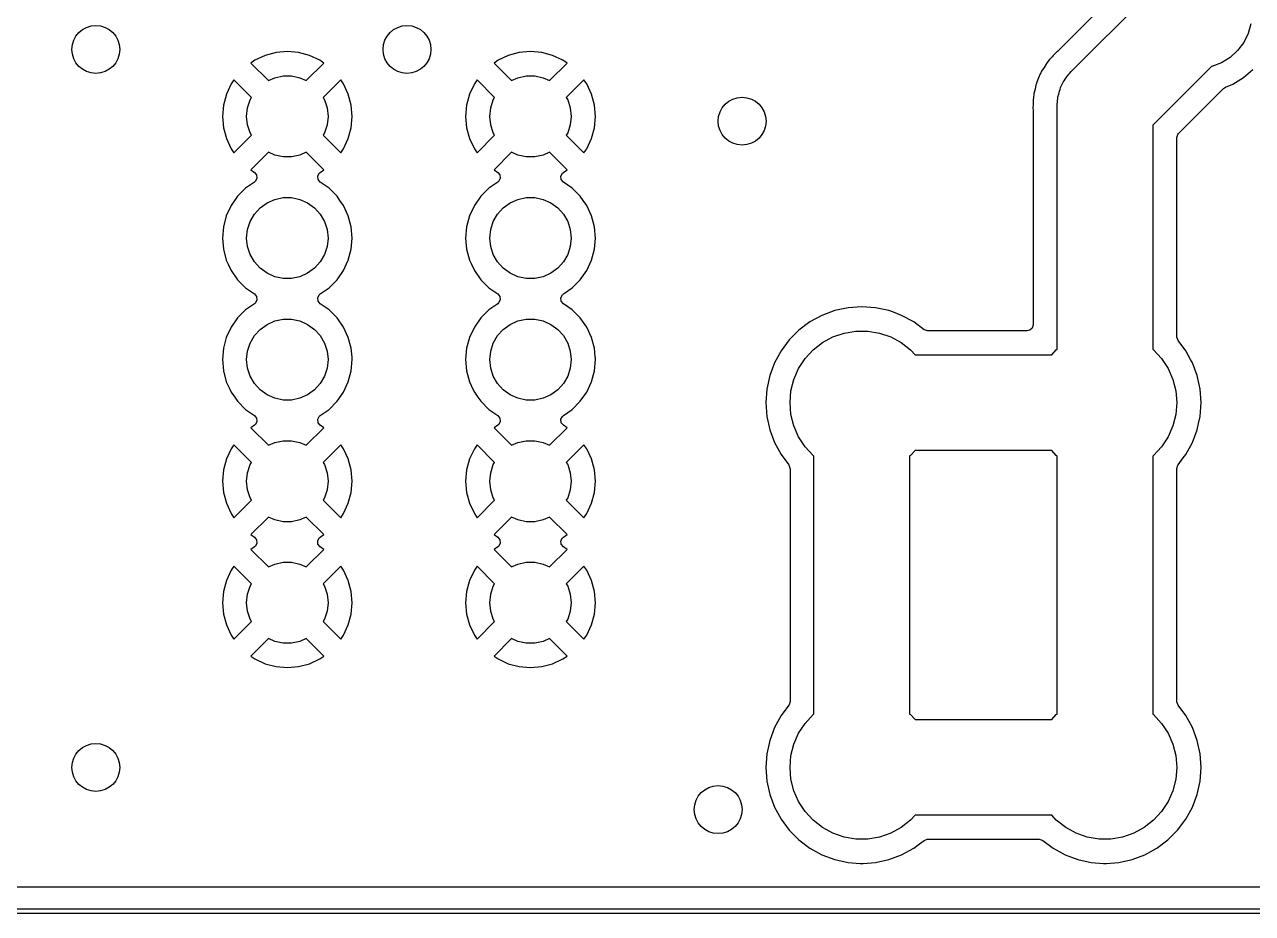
# Model space of a CAD drawing. Extents: x 0.1 to 11.5, y -4.3 to -1.1.
# Drawn here: x 9.666 to 10.676, y -4.293 to -3.562 of the extents above; entities that cross this region are included whole.
import ezdxf

# ---------------------------------------------------------------- set-up
doc = ezdxf.new("R2010")
doc.units = 0
doc.header["$MEASUREMENT"] = 0
doc.layers.add('BLACK', color=7, linetype='CONTINUOUS')

msp = doc.modelspace()

# ---------------------------------------------------------------- linework, layer by layer
at = {"layer": 'BLACK', "linetype": 'CONTINUOUS'}
for p, q in [((10.5682, -3.5313), (10.5153, -3.5843)), ((10.5265, -3.6009), (10.5866, -3.5408)), ((10.6744, -3.5615), (10.6721, -3.5695)), ((10.6721, -3.5695), (10.6684, -3.577)), ((9.8819, -3.5844), (9.8726, -3.5853)), ((9.8912, -3.5853), (9.8819, -3.5844)), ((9.8819, -3.5844), (9.8819, -3.5844)), ((10.0819, -3.5844), (10.0726, -3.5853)), ((10.0912, -3.5853), (10.0819, -3.5844)), ((10.0819, -3.5844), (10.0819, -3.5844)), ((10.515, -3.5845), (10.5142, -3.5851)), ((10.5153, -3.5843), (10.515, -3.5845)), ((10.6634, -3.5837), (10.6572, -3.5893)), ((10.6684, -3.577), (10.6634, -3.5837)), ((9.8552, -3.5916), (9.8519, -3.5939)), ((9.8519, -3.5939), (9.8663, -3.6083)), ((9.8636, -3.5877), (9.8552, -3.5916)), ((9.8726, -3.5853), (9.8636, -3.5877)), ((9.8636, -3.5877), (9.8636, -3.5877)), ((9.8726, -3.5853), (9.8726, -3.5853)), ((9.9001, -3.5877), (9.8912, -3.5853)), ((9.8912, -3.5853), (9.8912, -3.5853)), ((9.8975, -3.6083), (9.9119, -3.5939)), ((9.9086, -3.5916), (9.9001, -3.5877)), ((9.9001, -3.5877), (9.9001, -3.5877)), ((9.9119, -3.5939), (9.9086, -3.5916)), ((9.9086, -3.5916), (9.9086, -3.5916)), ((9.9119, -3.5939), (9.9119, -3.5939)), ((10.0552, -3.5916), (10.0519, -3.5939)), ((10.0519, -3.5939), (10.0663, -3.6083)), ((10.0636, -3.5877), (10.0552, -3.5916)), ((10.0726, -3.5853), (10.0636, -3.5877)), ((10.0636, -3.5877), (10.0636, -3.5877)), ((10.0726, -3.5853), (10.0726, -3.5853)), ((10.1001, -3.5877), (10.0912, -3.5853)), ((10.0912, -3.5853), (10.0912, -3.5853)), ((10.0975, -3.6083), (10.1119, -3.5939)), ((10.1086, -3.5916), (10.1001, -3.5877)), ((10.1001, -3.5877), (10.1001, -3.5877)), ((10.1119, -3.5939), (10.1086, -3.5916)), ((10.1086, -3.5916), (10.1086, -3.5916)), ((10.1119, -3.5939), (10.1119, -3.5939)), ((10.5061, -3.5943), (10.5042, -3.5975)), ((10.5068, -3.5935), (10.5061, -3.5943)), ((10.507, -3.5932), (10.5068, -3.5935)), ((10.5076, -3.5923), (10.507, -3.5932)), ((10.5088, -3.5909), (10.5076, -3.5923)), ((10.51, -3.5896), (10.5088, -3.5909)), ((10.5108, -3.5887), (10.51, -3.5896)), ((10.5117, -3.5878), (10.5108, -3.5887)), ((10.5108, -3.5887), (10.5108, -3.5887)), ((10.5142, -3.5851), (10.5117, -3.5878)), ((10.6501, -3.5937), (10.6423, -3.5967)), ((10.6572, -3.5893), (10.6501, -3.5937)), ((9.8715, -3.606), (9.8784, -3.6045)), ((9.8784, -3.6045), (9.8854, -3.6045)), ((9.8854, -3.6045), (9.8922, -3.606)), ((10.0715, -3.606), (10.0784, -3.6045)), ((10.0784, -3.6045), (10.0854, -3.6045)), ((10.0854, -3.6045), (10.0922, -3.606)), ((10.5011, -3.6027), (10.4997, -3.6061)), ((10.5016, -3.6018), (10.5011, -3.6027)), ((10.5011, -3.6027), (10.5011, -3.6027)), ((10.5018, -3.6015), (10.5016, -3.6018)), ((10.5022, -3.6005), (10.5018, -3.6015)), ((10.5042, -3.5975), (10.5022, -3.6005)), ((10.5022, -3.6005), (10.5022, -3.6005)), ((10.523, -3.6051), (10.5245, -3.6031)), ((10.5245, -3.6031), (10.5255, -3.6021)), ((10.5255, -3.6021), (10.5265, -3.6009)), ((10.642, -3.5968), (10.5937, -3.645)), ((10.6423, -3.5967), (10.642, -3.5968)), ((10.6682, -3.6059), (10.676, -3.5992)), ((9.8357, -3.6111), (9.8318, -3.6195)), ((9.838, -3.6078), (9.8357, -3.6111)), ((9.8524, -3.6223), (9.838, -3.6078)), ((9.838, -3.6078), (9.838, -3.6078)), ((9.8663, -3.6083), (9.8715, -3.606)), ((9.8922, -3.606), (9.8975, -3.6083)), ((9.9258, -3.6078), (9.9113, -3.6223)), ((9.9281, -3.6111), (9.9258, -3.6078)), ((9.9258, -3.6078), (9.9258, -3.6078)), ((9.932, -3.6195), (9.9281, -3.6111)), ((9.9281, -3.6111), (9.9281, -3.6111)), ((10.0357, -3.6111), (10.0318, -3.6195)), ((10.038, -3.6078), (10.0357, -3.6111)), ((10.0524, -3.6223), (10.038, -3.6078)), ((10.0663, -3.6083), (10.0715, -3.606)), ((10.0922, -3.606), (10.0975, -3.6083)), ((10.1258, -3.6078), (10.1113, -3.6223)), ((10.1281, -3.6111), (10.1258, -3.6078)), ((10.1258, -3.6078), (10.1258, -3.6078)), ((10.132, -3.6195), (10.1281, -3.6111)), ((10.1281, -3.6111), (10.1281, -3.6111)), ((10.4975, -3.6118), (10.4968, -3.6154)), ((10.4979, -3.6108), (10.4975, -3.6118)), ((10.4975, -3.6118), (10.4975, -3.6118)), ((10.498, -3.6105), (10.4979, -3.6108)), ((10.4983, -3.6095), (10.498, -3.6105)), ((10.4997, -3.6061), (10.4983, -3.6095)), ((10.5174, -3.6156), (10.5178, -3.6141)), ((10.5178, -3.6141), (10.5189, -3.6119)), ((10.5189, -3.6119), (10.5199, -3.6096)), ((10.5199, -3.6096), (10.5208, -3.6084)), ((10.5208, -3.6084), (10.5215, -3.6071)), ((10.5215, -3.6071), (10.523, -3.6051)), ((10.6148, -3.6518), (10.6518, -3.6148)), ((10.6518, -3.6148), (10.6534, -3.6138)), ((10.6534, -3.6138), (10.6595, -3.6112)), ((10.6595, -3.6112), (10.6682, -3.6059)), ((9.8318, -3.6195), (9.8293, -3.6285)), ((9.8318, -3.6195), (9.8318, -3.6195)), ((9.8492, -3.6308), (9.8513, -3.6242)), ((9.8513, -3.6242), (9.8524, -3.6223)), ((9.9113, -3.6223), (9.9125, -3.6242)), ((9.9125, -3.6242), (9.9146, -3.6308)), ((9.9344, -3.6285), (9.932, -3.6195)), ((9.932, -3.6195), (9.932, -3.6195)), ((10.0318, -3.6195), (10.0293, -3.6285)), ((10.0318, -3.6195), (10.0318, -3.6195)), ((10.0492, -3.6308), (10.0513, -3.6242)), ((10.0513, -3.6242), (10.0524, -3.6223)), ((10.1113, -3.6223), (10.1125, -3.6242)), ((10.1125, -3.6242), (10.1146, -3.6308)), ((10.1344, -3.6285), (10.132, -3.6195)), ((10.132, -3.6195), (10.132, -3.6195)), ((10.4954, -3.6251), (10.4953, -3.6263)), ((10.4955, -3.6214), (10.4954, -3.6251)), ((10.4957, -3.6204), (10.4955, -3.6214)), ((10.4955, -3.6214), (10.4955, -3.6214)), ((10.4958, -3.6201), (10.4957, -3.6204)), ((10.4959, -3.619), (10.4958, -3.6201)), ((10.4968, -3.6154), (10.4959, -3.619)), ((10.4959, -3.619), (10.4959, -3.619)), ((10.515, -3.6287), (10.5152, -3.6248)), ((10.5152, -3.6248), (10.5155, -3.6233)), ((10.5155, -3.6233), (10.5156, -3.6218)), ((10.5156, -3.6218), (10.5163, -3.6194)), ((10.5163, -3.6194), (10.5168, -3.617)), ((10.5168, -3.617), (10.5174, -3.6156)), ((9.8293, -3.6285), (9.8285, -3.6378)), ((9.8293, -3.6285), (9.8293, -3.6285)), ((9.8484, -3.6378), (9.8492, -3.6308)), ((9.9146, -3.6308), (9.9154, -3.6378)), ((9.9352, -3.6378), (9.9344, -3.6285)), ((9.9344, -3.6285), (9.9344, -3.6285)), ((10.0293, -3.6285), (10.0285, -3.6378)), ((10.0293, -3.6285), (10.0293, -3.6285)), ((10.0484, -3.6378), (10.0492, -3.6308)), ((10.1146, -3.6308), (10.1154, -3.6378)), ((10.1352, -3.6378), (10.1344, -3.6285)), ((10.1344, -3.6285), (10.1344, -3.6285)), ((10.4953, -3.6275), (10.4951, -3.6312)), ((10.4951, -3.6312), (10.4951, -3.6312)), ((10.4951, -3.6312), (10.4952, -3.6323)), ((10.4952, -3.6323), (10.4953, -3.6326)), ((10.4953, -3.6263), (10.4953, -3.6275)), ((10.4953, -3.6326), (10.4953, -3.8093)), ((10.515, -3.8293), (10.515, -3.6287)), ((9.8285, -3.6378), (9.8285, -3.6378)), ((9.8285, -3.6378), (9.8293, -3.6471)), ((9.8492, -3.6448), (9.8484, -3.6378)), ((9.8513, -3.6514), (9.8492, -3.6448)), ((9.9146, -3.6448), (9.9125, -3.6514)), ((9.9154, -3.6378), (9.9146, -3.6448)), ((9.9344, -3.6471), (9.9352, -3.6378)), ((9.9352, -3.6378), (9.9352, -3.6378)), ((10.0285, -3.6378), (10.0285, -3.6378)), ((10.0285, -3.6378), (10.0293, -3.6471)), ((10.0492, -3.6448), (10.0484, -3.6378)), ((10.0513, -3.6514), (10.0492, -3.6448)), ((10.1146, -3.6448), (10.1125, -3.6514)), ((10.1154, -3.6378), (10.1146, -3.6448)), ((10.1344, -3.6471), (10.1352, -3.6378)), ((10.1352, -3.6378), (10.1352, -3.6378)), ((10.5937, -3.645), (10.5937, -3.8293)), ((9.8293, -3.6471), (9.8293, -3.6471)), ((9.8293, -3.6471), (9.8318, -3.656)), ((9.838, -3.6678), (9.8524, -3.6533)), ((9.8524, -3.6533), (9.8513, -3.6514)), ((9.9125, -3.6514), (9.9113, -3.6533)), ((9.9113, -3.6533), (9.9258, -3.6678)), ((9.932, -3.656), (9.9344, -3.6471)), ((9.9344, -3.6471), (9.9344, -3.6471)), ((10.0293, -3.6471), (10.0293, -3.6471)), ((10.0293, -3.6471), (10.0318, -3.656)), ((10.038, -3.6678), (10.0524, -3.6533)), ((10.0524, -3.6533), (10.0513, -3.6514)), ((10.1125, -3.6514), (10.1113, -3.6533)), ((10.1113, -3.6533), (10.1258, -3.6678)), ((10.132, -3.656), (10.1344, -3.6471)), ((10.1344, -3.6471), (10.1344, -3.6471)), ((10.6134, -3.6552), (10.6142, -3.6526)), ((10.6134, -3.8191), (10.6134, -3.6552)), ((10.6142, -3.6526), (10.6148, -3.6518)), ((9.8318, -3.656), (9.8318, -3.656)), ((9.8318, -3.656), (9.8357, -3.6645)), ((9.8357, -3.6645), (9.8357, -3.6645)), ((9.8357, -3.6645), (9.838, -3.6678)), ((9.9258, -3.6678), (9.9281, -3.6645)), ((9.9281, -3.6645), (9.932, -3.656)), ((9.9281, -3.6645), (9.9281, -3.6645)), ((9.932, -3.656), (9.932, -3.656)), ((10.0318, -3.656), (10.0318, -3.656)), ((10.0318, -3.656), (10.0357, -3.6645)), ((10.0357, -3.6645), (10.0357, -3.6645)), ((10.0357, -3.6645), (10.038, -3.6678)), ((10.1258, -3.6678), (10.1281, -3.6645)), ((10.1281, -3.6645), (10.132, -3.656)), ((10.1281, -3.6645), (10.1281, -3.6645)), ((10.132, -3.656), (10.132, -3.656)), ((9.838, -3.6678), (9.838, -3.6678)), ((9.8663, -3.6673), (9.8519, -3.6817)), ((9.8715, -3.6696), (9.8663, -3.6673)), ((9.8784, -3.6711), (9.8715, -3.6696)), ((9.8854, -3.6711), (9.8784, -3.6711)), ((9.8922, -3.6696), (9.8854, -3.6711)), ((9.8975, -3.6673), (9.8922, -3.6696)), ((9.9119, -3.6817), (9.8975, -3.6673)), ((9.9258, -3.6678), (9.9258, -3.6678)), ((10.038, -3.6678), (10.038, -3.6678)), ((10.0663, -3.6673), (10.0519, -3.6817)), ((10.0715, -3.6696), (10.0663, -3.6673)), ((10.0784, -3.6711), (10.0715, -3.6696)), ((10.0854, -3.6711), (10.0784, -3.6711)), ((10.0922, -3.6696), (10.0854, -3.6711)), ((10.0975, -3.6673), (10.0922, -3.6696)), ((10.1119, -3.6817), (10.0975, -3.6673)), ((9.8519, -3.6817), (9.8549, -3.6838)), ((9.8549, -3.6838), (9.8566, -3.6859)), ((9.9069, -3.6869), (9.9081, -3.6844)), ((9.9081, -3.6844), (9.9089, -3.6838)), ((9.9089, -3.6838), (9.9119, -3.6817)), ((10.0519, -3.6817), (10.0549, -3.6838)), ((10.0549, -3.6838), (10.0566, -3.6859)), ((10.1069, -3.6869), (10.1081, -3.6844)), ((10.1081, -3.6844), (10.1089, -3.6838)), ((10.1089, -3.6838), (10.1119, -3.6817)), ((9.8549, -3.6918), (9.8476, -3.6969)), ((9.8557, -3.6911), (9.8549, -3.6918)), ((9.8569, -3.6887), (9.8557, -3.6911)), ((9.8566, -3.6859), (9.8569, -3.6887)), ((9.9072, -3.6896), (9.9069, -3.6869)), ((9.9089, -3.6918), (9.9072, -3.6896)), ((9.9162, -3.6969), (9.9089, -3.6918)), ((10.0549, -3.6918), (10.0476, -3.6969)), ((10.0557, -3.6911), (10.0549, -3.6918)), ((10.0569, -3.6887), (10.0557, -3.6911)), ((10.0566, -3.6859), (10.0569, -3.6887)), ((10.1072, -3.6896), (10.1069, -3.6869)), ((10.1089, -3.6918), (10.1072, -3.6896)), ((10.1162, -3.6969), (10.1089, -3.6918)), ((9.841, -3.7035), (9.8357, -3.7111)), ((9.8476, -3.6969), (9.841, -3.7035)), ((9.8652, -3.7088), (9.8715, -3.706)), ((9.8715, -3.706), (9.8784, -3.7045)), ((9.8784, -3.7045), (9.8854, -3.7045)), ((9.8854, -3.7045), (9.8922, -3.706)), ((9.8922, -3.706), (9.8986, -3.7088)), ((9.9228, -3.7035), (9.9162, -3.6969)), ((9.9162, -3.6969), (9.9162, -3.6969)), ((9.9252, -3.7069), (9.9228, -3.7035)), ((10.041, -3.7035), (10.0357, -3.7111)), ((10.0476, -3.6969), (10.041, -3.7035)), ((10.0652, -3.7088), (10.0715, -3.706)), ((10.0715, -3.706), (10.0784, -3.7045)), ((10.0784, -3.7045), (10.0854, -3.7045)), ((10.0854, -3.7045), (10.0922, -3.706)), ((10.0922, -3.706), (10.0986, -3.7088)), ((10.1228, -3.7035), (10.1162, -3.6969)), ((10.1162, -3.6969), (10.1162, -3.6969)), ((10.1252, -3.7069), (10.1228, -3.7035)), ((9.8357, -3.7111), (9.8317, -3.7195)), ((9.8357, -3.7111), (9.8357, -3.7111)), ((9.8548, -3.7181), (9.8595, -3.7129)), ((9.8595, -3.7129), (9.8652, -3.7088)), ((9.8986, -3.7088), (9.9043, -3.7129)), ((9.9043, -3.7129), (9.909, -3.7181)), ((9.9281, -3.7111), (9.9252, -3.7069)), ((9.932, -3.7195), (9.9281, -3.7111)), ((10.0357, -3.7111), (10.0317, -3.7195)), ((10.0357, -3.7111), (10.0357, -3.7111)), ((10.0548, -3.7181), (10.0595, -3.7129)), ((10.0595, -3.7129), (10.0652, -3.7088)), ((10.0986, -3.7088), (10.1043, -3.7129)), ((10.1043, -3.7129), (10.109, -3.7181)), ((10.1281, -3.7111), (10.1252, -3.7069)), ((10.132, -3.7195), (10.1281, -3.7111)), ((9.8317, -3.7195), (9.8293, -3.7285)), ((9.8317, -3.7195), (9.8317, -3.7195)), ((9.8492, -3.7308), (9.8513, -3.7242)), ((9.8513, -3.7242), (9.8548, -3.7181)), ((9.909, -3.7181), (9.9125, -3.7242)), ((9.9125, -3.7242), (9.9146, -3.7308)), ((9.9345, -3.7285), (9.932, -3.7195)), ((10.0317, -3.7195), (10.0293, -3.7285)), ((10.0317, -3.7195), (10.0317, -3.7195)), ((10.0492, -3.7308), (10.0513, -3.7242)), ((10.0513, -3.7242), (10.0548, -3.7181)), ((10.109, -3.7181), (10.1125, -3.7242)), ((10.1125, -3.7242), (10.1146, -3.7308)), ((10.1345, -3.7285), (10.132, -3.7195)), ((9.8293, -3.7285), (9.8285, -3.7378)), ((9.8293, -3.7285), (9.8293, -3.7285)), ((9.8484, -3.7378), (9.8492, -3.7308)), ((9.9146, -3.7308), (9.9154, -3.7378)), ((9.9353, -3.7378), (9.9345, -3.7285)), ((10.0293, -3.7285), (10.0285, -3.7378)), ((10.0293, -3.7285), (10.0293, -3.7285)), ((10.0484, -3.7378), (10.0492, -3.7308)), ((10.1146, -3.7308), (10.1154, -3.7378)), ((10.1353, -3.7378), (10.1345, -3.7285)), ((9.8285, -3.7378), (9.8285, -3.7378)), ((9.8285, -3.7378), (9.8293, -3.7471)), ((9.8492, -3.7448), (9.8484, -3.7378)), ((9.8513, -3.7514), (9.8492, -3.7448)), ((9.9146, -3.7448), (9.9125, -3.7514)), ((9.9154, -3.7378), (9.9146, -3.7448)), ((9.9345, -3.7471), (9.9353, -3.7378)), ((10.0285, -3.7378), (10.0285, -3.7378)), ((10.0285, -3.7378), (10.0293, -3.7471)), ((10.0492, -3.7448), (10.0484, -3.7378)), ((10.0513, -3.7514), (10.0492, -3.7448)), ((10.1146, -3.7448), (10.1125, -3.7514)), ((10.1154, -3.7378), (10.1146, -3.7448)), ((10.1345, -3.7471), (10.1353, -3.7378)), ((9.8293, -3.7471), (9.8293, -3.7471)), ((9.8293, -3.7471), (9.8317, -3.756)), ((9.8317, -3.756), (9.8317, -3.756)), ((9.8317, -3.756), (9.8317, -3.756)), ((9.8317, -3.756), (9.8333, -3.7594)), ((9.8548, -3.7575), (9.8513, -3.7514)), ((9.9125, -3.7514), (9.909, -3.7575)), ((9.9281, -3.7645), (9.932, -3.756)), ((9.932, -3.756), (9.9345, -3.7471)), ((10.0293, -3.7471), (10.0293, -3.7471)), ((10.0293, -3.7471), (10.0317, -3.756)), ((10.0317, -3.756), (10.0317, -3.756)), ((10.0317, -3.756), (10.0317, -3.756)), ((10.0317, -3.756), (10.0333, -3.7594)), ((10.0548, -3.7575), (10.0513, -3.7514)), ((10.1125, -3.7514), (10.109, -3.7575)), ((10.1281, -3.7645), (10.132, -3.756)), ((10.132, -3.756), (10.1345, -3.7471)), ((9.8333, -3.7594), (9.8357, -3.7645)), ((9.8357, -3.7645), (9.8357, -3.7645)), ((9.8357, -3.7645), (9.841, -3.7721)), ((9.8595, -3.7627), (9.8548, -3.7575)), ((9.8652, -3.7668), (9.8595, -3.7627)), ((9.9043, -3.7627), (9.8986, -3.7668)), ((9.909, -3.7575), (9.9043, -3.7627)), ((9.9228, -3.7721), (9.9281, -3.7645)), ((10.0333, -3.7594), (10.0357, -3.7645)), ((10.0357, -3.7645), (10.0357, -3.7645)), ((10.0357, -3.7645), (10.041, -3.7721)), ((10.0595, -3.7627), (10.0548, -3.7575)), ((10.0652, -3.7668), (10.0595, -3.7627)), ((10.1043, -3.7627), (10.0986, -3.7668)), ((10.109, -3.7575), (10.1043, -3.7627)), ((10.1228, -3.7721), (10.1281, -3.7645)), ((9.841, -3.7721), (9.841, -3.7721)), ((9.841, -3.7721), (9.8476, -3.7787)), ((9.8715, -3.7696), (9.8652, -3.7668)), ((9.8784, -3.7711), (9.8715, -3.7696)), ((9.8854, -3.7711), (9.8784, -3.7711)), ((9.8922, -3.7696), (9.8854, -3.7711)), ((9.8986, -3.7668), (9.8922, -3.7696)), ((9.9162, -3.7787), (9.9228, -3.7721)), ((10.041, -3.7721), (10.041, -3.7721)), ((10.041, -3.7721), (10.0476, -3.7787)), ((10.0715, -3.7696), (10.0652, -3.7668)), ((10.0784, -3.7711), (10.0715, -3.7696)), ((10.0854, -3.7711), (10.0784, -3.7711)), ((10.0922, -3.7696), (10.0854, -3.7711)), ((10.0986, -3.7668), (10.0922, -3.7696)), ((10.1162, -3.7787), (10.1228, -3.7721)), ((9.8476, -3.7787), (9.8476, -3.7787)), ((9.8476, -3.7787), (9.8549, -3.7838)), ((9.8549, -3.7838), (9.8566, -3.7859)), ((9.8566, -3.7859), (9.8569, -3.7887)), ((9.9069, -3.7869), (9.9081, -3.7845)), ((9.9081, -3.7845), (9.9089, -3.7838)), ((9.9089, -3.7838), (9.9098, -3.7832)), ((9.9098, -3.7832), (9.9162, -3.7787)), ((10.0476, -3.7787), (10.0476, -3.7787)), ((10.0476, -3.7787), (10.0549, -3.7838)), ((10.0549, -3.7838), (10.0566, -3.7859)), ((10.0566, -3.7859), (10.0569, -3.7887)), ((10.1069, -3.7869), (10.1081, -3.7845)), ((10.1081, -3.7845), (10.1089, -3.7838)), ((10.1089, -3.7838), (10.1098, -3.7832)), ((10.1098, -3.7832), (10.1162, -3.7787)), ((9.8476, -3.7969), (9.841, -3.8035)), ((9.8549, -3.7918), (9.8476, -3.7969)), ((9.8556, -3.7911), (9.8549, -3.7918)), ((9.8569, -3.7887), (9.8556, -3.7911)), ((9.9072, -3.7896), (9.9069, -3.7869)), ((9.9089, -3.7918), (9.9072, -3.7896)), ((9.9162, -3.7969), (9.9089, -3.7918)), ((9.9228, -3.8035), (9.9162, -3.7969)), ((9.9162, -3.7969), (9.9162, -3.7969)), ((10.0476, -3.7969), (10.041, -3.8035)), ((10.0549, -3.7918), (10.0476, -3.7969)), ((10.0556, -3.7911), (10.0549, -3.7918)), ((10.0569, -3.7887), (10.0556, -3.7911)), ((10.1072, -3.7896), (10.1069, -3.7869)), ((10.1089, -3.7918), (10.1072, -3.7896)), ((10.1162, -3.7969), (10.1089, -3.7918)), ((10.1228, -3.8035), (10.1162, -3.7969)), ((10.1162, -3.7969), (10.1162, -3.7969)), ((10.3431, -3.7951), (10.3321, -3.7975)), ((10.3543, -3.7943), (10.3431, -3.7951)), ((10.3656, -3.7951), (10.3543, -3.7943)), ((10.3543, -3.7943), (10.3543, -3.7943)), ((10.3766, -3.7975), (10.3656, -3.7951)), ((9.841, -3.8035), (9.8357, -3.8111)), ((9.8652, -3.8088), (9.8715, -3.806)), ((9.8715, -3.806), (9.8784, -3.8045)), ((9.8784, -3.8045), (9.8854, -3.8045)), ((9.8854, -3.8045), (9.8922, -3.806)), ((9.8922, -3.806), (9.8986, -3.8088)), ((9.9281, -3.811), (9.9228, -3.8035)), ((10.041, -3.8035), (10.0357, -3.8111)), ((10.0652, -3.8088), (10.0715, -3.806)), ((10.0715, -3.806), (10.0784, -3.8045)), ((10.0784, -3.8045), (10.0854, -3.8045)), ((10.0854, -3.8045), (10.0922, -3.806)), ((10.0922, -3.806), (10.0986, -3.8088)), ((10.1281, -3.811), (10.1228, -3.8035)), ((10.3116, -3.8068), (10.3026, -3.8136)), ((10.3215, -3.8014), (10.3116, -3.8068)), ((10.3116, -3.8068), (10.3116, -3.8068)), ((10.3321, -3.7975), (10.3215, -3.8014)), ((10.3804, -3.7989), (10.3766, -3.7975)), ((10.3766, -3.7975), (10.3766, -3.7975)), ((10.3766, -3.7975), (10.3766, -3.7975)), ((10.3871, -3.8014), (10.3804, -3.7989)), ((10.397, -3.8068), (10.3871, -3.8014)), ((10.3871, -3.8014), (10.3871, -3.8014)), ((10.4055, -3.8132), (10.397, -3.8068)), ((10.397, -3.8068), (10.397, -3.8068)), ((9.8357, -3.8111), (9.8317, -3.8195)), ((9.8357, -3.8111), (9.8357, -3.8111)), ((9.8548, -3.8181), (9.8595, -3.8129)), ((9.8595, -3.8129), (9.8652, -3.8088)), ((9.8986, -3.8088), (9.9043, -3.8129)), ((9.9043, -3.8129), (9.909, -3.8181)), ((9.9281, -3.8111), (9.9281, -3.811)), ((9.932, -3.8195), (9.9281, -3.8111)), ((10.0357, -3.8111), (10.0317, -3.8195)), ((10.0357, -3.8111), (10.0357, -3.8111)), ((10.0548, -3.8181), (10.0595, -3.8129)), ((10.0595, -3.8129), (10.0652, -3.8088)), ((10.0986, -3.8088), (10.1043, -3.8129)), ((10.1043, -3.8129), (10.109, -3.8181)), ((10.1281, -3.8111), (10.1281, -3.811)), ((10.132, -3.8195), (10.1281, -3.8111)), ((10.3026, -3.8136), (10.2947, -3.8215)), ((10.3026, -3.8136), (10.3026, -3.8136)), ((10.3306, -3.8191), (10.3398, -3.816)), ((10.3398, -3.816), (10.3495, -3.8144)), ((10.3495, -3.8144), (10.3592, -3.8144)), ((10.3592, -3.8144), (10.3688, -3.816)), ((10.3688, -3.816), (10.3781, -3.8191)), ((10.4058, -3.8134), (10.4055, -3.8132)), ((10.4085, -3.8142), (10.4058, -3.8134)), ((10.4904, -3.8142), (10.4085, -3.8142)), ((10.4924, -3.8137), (10.4904, -3.8142)), ((10.4945, -3.8119), (10.4924, -3.8137)), ((10.4953, -3.8093), (10.4945, -3.8119)), ((9.8317, -3.8195), (9.8293, -3.8285)), ((9.8317, -3.8195), (9.8317, -3.8195)), ((9.8492, -3.8308), (9.8513, -3.8242)), ((9.8513, -3.8242), (9.8548, -3.8181)), ((9.909, -3.8181), (9.9125, -3.8242)), ((9.9125, -3.8242), (9.9146, -3.8308)), ((9.9345, -3.8285), (9.932, -3.8195)), ((10.0317, -3.8195), (10.0293, -3.8285)), ((10.0317, -3.8195), (10.0317, -3.8195)), ((10.0492, -3.8308), (10.0513, -3.8242)), ((10.0513, -3.8242), (10.0548, -3.8181)), ((10.109, -3.8181), (10.1125, -3.8242)), ((10.1125, -3.8242), (10.1146, -3.8308)), ((10.1345, -3.8285), (10.132, -3.8195)), ((10.2947, -3.8215), (10.2879, -3.8305)), ((10.2947, -3.8215), (10.2947, -3.8215)), ((10.3143, -3.8298), (10.322, -3.8238)), ((10.322, -3.8238), (10.3306, -3.8191)), ((10.3781, -3.8191), (10.3866, -3.8238)), ((10.3866, -3.8238), (10.3943, -3.8298)), ((10.6134, -3.8194), (10.6134, -3.8191)), ((10.6144, -3.822), (10.6134, -3.8194)), ((10.6208, -3.8305), (10.6144, -3.822)), ((9.8293, -3.8285), (9.8285, -3.8378)), ((9.8293, -3.8285), (9.8293, -3.8285)), ((9.8484, -3.8378), (9.8492, -3.8308)), ((9.9146, -3.8308), (9.9154, -3.8378)), ((9.9351, -3.8359), (9.9345, -3.8285)), ((9.9352, -3.8367), (9.9351, -3.8359)), ((9.9353, -3.8378), (9.9352, -3.8367)), ((10.0293, -3.8285), (10.0285, -3.8378)), ((10.0293, -3.8285), (10.0293, -3.8285)), ((10.0484, -3.8378), (10.0492, -3.8308)), ((10.1146, -3.8308), (10.1154, -3.8378)), ((10.1351, -3.8359), (10.1345, -3.8285)), ((10.1352, -3.8367), (10.1351, -3.8359)), ((10.1353, -3.8378), (10.1352, -3.8367)), ((10.2879, -3.8305), (10.2825, -3.8404)), ((10.2879, -3.8305), (10.2879, -3.8305)), ((10.3024, -3.8451), (10.3077, -3.837)), ((10.3077, -3.837), (10.3143, -3.8298)), ((10.3943, -3.8298), (10.3981, -3.8339)), ((10.3981, -3.8339), (10.5106, -3.8339)), ((10.5106, -3.8339), (10.5143, -3.8298)), ((10.5143, -3.8298), (10.515, -3.8293)), ((10.5937, -3.8293), (10.5943, -3.8298)), ((10.5943, -3.8298), (10.6009, -3.837)), ((10.6009, -3.837), (10.6063, -3.8451)), ((10.6247, -3.8378), (10.6208, -3.8305)), ((10.6208, -3.8305), (10.6208, -3.8305)), ((9.8285, -3.8378), (9.8285, -3.8378)), ((9.8285, -3.8378), (9.8293, -3.8471)), ((9.8293, -3.8471), (9.8293, -3.8471)), ((9.8293, -3.8471), (9.8317, -3.856)), ((9.8492, -3.8448), (9.8484, -3.8378)), ((9.8513, -3.8514), (9.8492, -3.8448)), ((9.9146, -3.8448), (9.9125, -3.8514)), ((9.9154, -3.8378), (9.9146, -3.8448)), ((9.932, -3.856), (9.9345, -3.8471)), ((9.9345, -3.8471), (9.9353, -3.8378)), ((10.0285, -3.8378), (10.0285, -3.8378)), ((10.0285, -3.8378), (10.0293, -3.8471)), ((10.0293, -3.8471), (10.0293, -3.8471)), ((10.0293, -3.8471), (10.0317, -3.856)), ((10.0492, -3.8448), (10.0484, -3.8378)), ((10.0513, -3.8514), (10.0492, -3.8448)), ((10.1146, -3.8448), (10.1125, -3.8514)), ((10.1154, -3.8378), (10.1146, -3.8448)), ((10.132, -3.856), (10.1345, -3.8471)), ((10.1345, -3.8471), (10.1353, -3.8378)), ((10.2825, -3.8404), (10.2786, -3.851)), ((10.2985, -3.8541), (10.3024, -3.8451)), ((10.6063, -3.8451), (10.6102, -3.8541)), ((10.6262, -3.8404), (10.6247, -3.8378)), ((10.6247, -3.8378), (10.6247, -3.8378)), ((10.6301, -3.851), (10.6262, -3.8404)), ((9.8317, -3.856), (9.8317, -3.856)), ((9.8317, -3.856), (9.8317, -3.856)), ((9.8317, -3.856), (9.8345, -3.862)), ((9.8548, -3.8575), (9.8513, -3.8514)), ((9.8595, -3.8627), (9.8548, -3.8575)), ((9.909, -3.8575), (9.9043, -3.8627)), ((9.9125, -3.8514), (9.909, -3.8575)), ((9.9281, -3.8645), (9.932, -3.856)), ((10.0317, -3.856), (10.0317, -3.856)), ((10.0317, -3.856), (10.0317, -3.856)), ((10.0317, -3.856), (10.0345, -3.862)), ((10.0548, -3.8575), (10.0513, -3.8514)), ((10.0595, -3.8627), (10.0548, -3.8575)), ((10.109, -3.8575), (10.1043, -3.8627)), ((10.1125, -3.8514), (10.109, -3.8575)), ((10.1281, -3.8645), (10.132, -3.856)), ((10.2786, -3.851), (10.2762, -3.862)), ((10.2961, -3.8635), (10.2985, -3.8541)), ((10.6102, -3.8541), (10.6126, -3.8635)), ((10.6317, -3.8583), (10.6301, -3.851)), ((10.6301, -3.851), (10.6301, -3.851)), ((10.6301, -3.851), (10.6301, -3.851)), ((9.8345, -3.862), (9.8357, -3.8645)), ((9.8357, -3.8645), (9.8357, -3.8645)), ((9.8357, -3.8645), (9.8386, -3.8686)), ((9.8652, -3.8668), (9.8595, -3.8627)), ((9.8715, -3.8696), (9.8652, -3.8668)), ((9.8986, -3.8668), (9.8922, -3.8696)), ((9.9043, -3.8627), (9.8986, -3.8668)), ((9.9228, -3.8721), (9.9281, -3.8645)), ((10.0345, -3.862), (10.0357, -3.8645)), ((10.0357, -3.8645), (10.0357, -3.8645)), ((10.0357, -3.8645), (10.0386, -3.8686)), ((10.0652, -3.8668), (10.0595, -3.8627)), ((10.0715, -3.8696), (10.0652, -3.8668)), ((10.0986, -3.8668), (10.0922, -3.8696)), ((10.1043, -3.8627), (10.0986, -3.8668)), ((10.1228, -3.8721), (10.1281, -3.8645)), ((10.2762, -3.862), (10.2754, -3.8732)), ((10.2953, -3.8732), (10.2961, -3.8635)), ((10.6126, -3.8635), (10.6134, -3.8732)), ((10.6325, -3.862), (10.6317, -3.8583)), ((10.6333, -3.8732), (10.6325, -3.862)), ((9.8386, -3.8686), (9.841, -3.8721)), ((9.841, -3.8721), (9.8476, -3.8787)), ((9.8784, -3.8711), (9.8715, -3.8696)), ((9.8854, -3.8711), (9.8784, -3.8711)), ((9.8922, -3.8696), (9.8854, -3.8711)), ((9.9162, -3.8787), (9.9228, -3.8721)), ((10.0386, -3.8686), (10.041, -3.8721)), ((10.041, -3.8721), (10.0476, -3.8787)), ((10.0784, -3.8711), (10.0715, -3.8696)), ((10.0854, -3.8711), (10.0784, -3.8711)), ((10.0922, -3.8696), (10.0854, -3.8711)), ((10.1162, -3.8787), (10.1228, -3.8721)), ((10.2754, -3.8732), (10.2754, -3.8732)), ((10.2754, -3.8732), (10.2762, -3.8845)), ((10.2961, -3.8829), (10.2953, -3.8732)), ((10.6134, -3.8732), (10.6126, -3.8829)), ((10.6325, -3.8845), (10.6333, -3.8732)), ((9.8476, -3.8787), (9.8549, -3.8838)), ((9.8549, -3.8838), (9.8566, -3.886)), ((9.8566, -3.886), (9.8569, -3.8887)), ((9.9069, -3.8869), (9.9081, -3.8845)), ((9.9072, -3.8897), (9.9069, -3.8869)), ((9.9081, -3.8845), (9.9089, -3.8838)), ((9.9089, -3.8838), (9.9162, -3.8787)), ((10.0476, -3.8787), (10.0549, -3.8838)), ((10.0549, -3.8838), (10.0566, -3.886)), ((10.0566, -3.886), (10.0569, -3.8887)), ((10.1069, -3.8869), (10.1081, -3.8845)), ((10.1072, -3.8897), (10.1069, -3.8869)), ((10.1081, -3.8845), (10.1089, -3.8838)), ((10.1089, -3.8838), (10.1162, -3.8787)), ((10.2762, -3.8845), (10.2786, -3.8955)), ((10.2985, -3.8924), (10.2961, -3.8829)), ((10.6126, -3.8829), (10.6102, -3.8924)), ((10.6312, -3.8904), (10.6325, -3.8845)), ((10.6325, -3.8845), (10.6325, -3.8845)), ((10.6325, -3.8845), (10.6325, -3.8845)), ((9.8549, -3.8918), (9.8519, -3.8939)), ((9.8519, -3.8939), (9.8519, -3.8939)), ((9.8519, -3.8939), (9.8663, -3.9083)), ((9.8557, -3.8911), (9.8549, -3.8918)), ((9.8569, -3.8887), (9.8557, -3.8911)), ((9.8975, -3.9083), (9.9119, -3.8939)), ((9.9089, -3.8918), (9.9072, -3.8897)), ((9.9119, -3.8939), (9.9089, -3.8918)), ((9.9119, -3.8939), (9.9119, -3.8939)), ((10.0549, -3.8918), (10.0519, -3.8939)), ((10.0519, -3.8939), (10.0519, -3.8939)), ((10.0519, -3.8939), (10.0663, -3.9083)), ((10.0557, -3.8911), (10.0549, -3.8918)), ((10.0569, -3.8887), (10.0557, -3.8911)), ((10.0975, -3.9083), (10.1119, -3.8939)), ((10.1089, -3.8918), (10.1072, -3.8897)), ((10.1119, -3.8939), (10.1089, -3.8918)), ((10.1119, -3.8939), (10.1119, -3.8939)), ((10.2786, -3.8955), (10.2825, -3.906)), ((10.3024, -3.9013), (10.2985, -3.8924)), ((10.6102, -3.8924), (10.6063, -3.9013)), ((10.6262, -3.906), (10.6301, -3.8955)), ((10.6301, -3.8955), (10.6312, -3.8904)), ((9.838, -3.9078), (9.8357, -3.9111)), ((9.8524, -3.9223), (9.838, -3.9078)), ((9.8663, -3.9083), (9.8715, -3.906)), ((9.8715, -3.906), (9.8784, -3.9045)), ((9.8784, -3.9045), (9.8854, -3.9045)), ((9.8854, -3.9045), (9.8922, -3.906)), ((9.8922, -3.906), (9.8975, -3.9083)), ((9.9258, -3.9078), (9.9113, -3.9223)), ((9.9281, -3.9111), (9.9258, -3.9078)), ((9.9258, -3.9078), (9.9258, -3.9078)), ((10.038, -3.9078), (10.0357, -3.9111)), ((10.0524, -3.9223), (10.038, -3.9078)), ((10.038, -3.9078), (10.038, -3.9078)), ((10.0663, -3.9083), (10.0715, -3.906)), ((10.0715, -3.906), (10.0784, -3.9045)), ((10.0784, -3.9045), (10.0854, -3.9045)), ((10.0854, -3.9045), (10.0922, -3.906)), ((10.0922, -3.906), (10.0975, -3.9083)), ((10.1258, -3.9078), (10.1113, -3.9223)), ((10.1281, -3.9111), (10.1258, -3.9078)), ((10.1258, -3.9078), (10.1258, -3.9078)), ((10.2825, -3.906), (10.2879, -3.9159)), ((10.3077, -3.9095), (10.3024, -3.9013)), ((10.6063, -3.9013), (10.6009, -3.9095)), ((10.6208, -3.9159), (10.6262, -3.906)), ((9.8357, -3.9111), (9.8318, -3.9195)), ((9.932, -3.9195), (9.9281, -3.9111)), ((9.9281, -3.9111), (9.9281, -3.9111)), ((10.0357, -3.9111), (10.0318, -3.9195)), ((10.132, -3.9195), (10.1281, -3.9111)), ((10.1281, -3.9111), (10.1281, -3.9111)), ((10.2879, -3.9159), (10.2879, -3.9159)), ((10.2879, -3.9159), (10.2943, -3.9244)), ((10.3143, -3.9167), (10.3077, -3.9095)), ((10.315, -3.9172), (10.3143, -3.9167)), ((10.315, -4.1293), (10.315, -3.9172)), ((10.3943, -3.9167), (10.3937, -3.9172)), ((10.3937, -3.9172), (10.3937, -4.1293)), ((10.3981, -3.9126), (10.3943, -3.9167)), ((10.5106, -3.9126), (10.3981, -3.9126)), ((10.5143, -3.9167), (10.5106, -3.9126)), ((10.515, -3.9172), (10.5143, -3.9167)), ((10.515, -4.1293), (10.515, -3.9172)), ((10.5943, -3.9167), (10.5937, -3.9172)), ((10.5937, -3.9172), (10.5937, -4.1293)), ((10.6009, -3.9095), (10.5943, -3.9167)), ((10.6187, -3.9187), (10.6208, -3.9159)), ((9.8318, -3.9195), (9.8293, -3.9285)), ((9.8318, -3.9195), (9.8318, -3.9195)), ((9.8492, -3.9308), (9.8513, -3.9242)), ((9.8513, -3.9242), (9.8524, -3.9223)), ((9.9113, -3.9223), (9.9125, -3.9242)), ((9.9125, -3.9242), (9.9146, -3.9308)), ((9.9344, -3.9285), (9.932, -3.9195)), ((9.932, -3.9195), (9.932, -3.9195)), ((10.0318, -3.9195), (10.0293, -3.9285)), ((10.0318, -3.9195), (10.0318, -3.9195)), ((10.0492, -3.9308), (10.0513, -3.9242)), ((10.0513, -3.9242), (10.0524, -3.9223)), ((10.1113, -3.9223), (10.1125, -3.9242)), ((10.1125, -3.9242), (10.1146, -3.9308)), ((10.1344, -3.9285), (10.132, -3.9195)), ((10.132, -3.9195), (10.132, -3.9195)), ((10.2943, -3.9244), (10.2952, -3.927)), ((10.2952, -3.927), (10.2953, -3.9274)), ((10.2953, -3.9274), (10.2953, -4.1191)), ((10.6134, -3.9274), (10.6142, -3.9247)), ((10.6134, -4.1191), (10.6134, -3.9274)), ((10.6142, -3.9247), (10.6144, -3.9244)), ((10.6144, -3.9244), (10.6187, -3.9187)), ((9.8293, -3.9285), (9.8285, -3.9378)), ((9.8285, -3.9378), (9.8285, -3.9378)), ((9.8285, -3.9378), (9.8293, -3.9471)), ((9.8293, -3.9285), (9.8293, -3.9285)), ((9.8484, -3.9378), (9.8492, -3.9308)), ((9.8492, -3.9448), (9.8484, -3.9378)), ((9.9146, -3.9308), (9.9154, -3.9378)), ((9.9154, -3.9378), (9.9146, -3.9448)), ((9.9352, -3.9378), (9.9344, -3.9285)), ((9.9344, -3.9285), (9.9344, -3.9285)), ((9.9344, -3.9471), (9.9352, -3.9378)), ((9.9352, -3.9378), (9.9352, -3.9378)), ((10.0293, -3.9285), (10.0285, -3.9378)), ((10.0285, -3.9378), (10.0285, -3.9378)), ((10.0285, -3.9378), (10.0293, -3.9471)), ((10.0293, -3.9285), (10.0293, -3.9285)), ((10.0484, -3.9378), (10.0492, -3.9308)), ((10.0492, -3.9448), (10.0484, -3.9378)), ((10.1146, -3.9308), (10.1154, -3.9378)), ((10.1154, -3.9378), (10.1146, -3.9448)), ((10.1352, -3.9378), (10.1344, -3.9285)), ((10.1344, -3.9285), (10.1344, -3.9285)), ((10.1344, -3.9471), (10.1352, -3.9378)), ((10.1352, -3.9378), (10.1352, -3.9378)), ((9.8293, -3.9471), (9.8293, -3.9471)), ((9.8293, -3.9471), (9.8318, -3.956)), ((9.8513, -3.9514), (9.8492, -3.9448)), ((9.9146, -3.9448), (9.9125, -3.9514)), ((9.932, -3.956), (9.9344, -3.9471)), ((9.9344, -3.9471), (9.9344, -3.9471)), ((10.0293, -3.9471), (10.0293, -3.9471)), ((10.0293, -3.9471), (10.0318, -3.956)), ((10.0513, -3.9514), (10.0492, -3.9448)), ((10.1146, -3.9448), (10.1125, -3.9514)), ((10.132, -3.956), (10.1344, -3.9471)), ((10.1344, -3.9471), (10.1344, -3.9471)), ((9.8318, -3.956), (9.8318, -3.956)), ((9.8318, -3.956), (9.8357, -3.9645)), ((9.838, -3.9678), (9.8524, -3.9533)), ((9.8524, -3.9533), (9.8513, -3.9514)), ((9.9125, -3.9514), (9.9113, -3.9533)), ((9.9113, -3.9533), (9.9258, -3.9678)), ((9.9281, -3.9645), (9.932, -3.956)), ((9.932, -3.956), (9.932, -3.956)), ((10.0318, -3.956), (10.0318, -3.956)), ((10.0318, -3.956), (10.0357, -3.9645)), ((10.038, -3.9678), (10.0524, -3.9533)), ((10.0524, -3.9533), (10.0513, -3.9514)), ((10.1125, -3.9514), (10.1113, -3.9533)), ((10.1113, -3.9533), (10.1258, -3.9678)), ((10.1281, -3.9645), (10.132, -3.956)), ((10.132, -3.956), (10.132, -3.956)), ((9.8357, -3.9645), (9.8357, -3.9645)), ((9.8357, -3.9645), (9.838, -3.9678)), ((9.838, -3.9678), (9.838, -3.9678)), ((9.8663, -3.9673), (9.8519, -3.9817)), ((9.8715, -3.9696), (9.8663, -3.9673)), ((9.8975, -3.9673), (9.8922, -3.9696)), ((9.9119, -3.9817), (9.8975, -3.9673)), ((9.9258, -3.9678), (9.9281, -3.9645)), ((9.9258, -3.9678), (9.9258, -3.9678)), ((9.9281, -3.9645), (9.9281, -3.9645)), ((10.0357, -3.9645), (10.0357, -3.9645)), ((10.0357, -3.9645), (10.038, -3.9678)), ((10.038, -3.9678), (10.038, -3.9678)), ((10.0663, -3.9673), (10.0519, -3.9817)), ((10.0715, -3.9696), (10.0663, -3.9673)), ((10.0975, -3.9673), (10.0922, -3.9696)), ((10.1119, -3.9817), (10.0975, -3.9673)), ((10.1258, -3.9678), (10.1281, -3.9645)), ((10.1258, -3.9678), (10.1258, -3.9678)), ((10.1281, -3.9645), (10.1281, -3.9645)), ((9.8784, -3.9711), (9.8715, -3.9696)), ((9.8854, -3.9711), (9.8784, -3.9711)), ((9.8922, -3.9696), (9.8854, -3.9711)), ((10.0784, -3.9711), (10.0715, -3.9696)), ((10.0854, -3.9711), (10.0784, -3.9711)), ((10.0922, -3.9696), (10.0854, -3.9711)), ((9.8519, -3.9817), (9.8549, -3.9838)), ((9.8549, -3.9838), (9.8566, -3.9859)), ((9.8569, -3.9887), (9.8557, -3.9911)), ((9.8566, -3.9859), (9.8569, -3.9887)), ((9.9069, -3.9869), (9.9081, -3.9845)), ((9.9071, -3.9896), (9.9069, -3.9869)), ((9.9081, -3.9845), (9.9089, -3.9838)), ((9.9089, -3.9838), (9.9119, -3.9817)), ((10.0519, -3.9817), (10.0549, -3.9838)), ((10.0549, -3.9838), (10.0566, -3.9859)), ((10.0569, -3.9887), (10.0557, -3.9911)), ((10.0566, -3.9859), (10.0569, -3.9887)), ((10.1069, -3.9869), (10.1081, -3.9845)), ((10.1071, -3.9896), (10.1069, -3.9869)), ((10.1081, -3.9845), (10.1089, -3.9838)), ((10.1089, -3.9838), (10.1119, -3.9817)), ((9.8549, -3.9918), (9.8519, -3.9939)), ((9.8519, -3.9939), (9.8663, -4.0083)), ((9.8557, -3.9911), (9.8549, -3.9918)), ((9.8975, -4.0083), (9.9119, -3.9939)), ((9.9089, -3.9918), (9.9071, -3.9896)), ((9.9119, -3.9939), (9.9089, -3.9918)), ((10.0549, -3.9918), (10.0519, -3.9939)), ((10.0519, -3.9939), (10.0663, -4.0083)), ((10.0557, -3.9911), (10.0549, -3.9918)), ((10.0975, -4.0083), (10.1119, -3.9939)), ((10.1089, -3.9918), (10.1071, -3.9896)), ((10.1119, -3.9939), (10.1089, -3.9918)), ((9.838, -4.0078), (9.8357, -4.0111)), ((9.8524, -4.0223), (9.838, -4.0078)), ((9.838, -4.0078), (9.838, -4.0078)), ((9.8663, -4.0083), (9.8715, -4.006)), ((9.8715, -4.006), (9.8784, -4.0045)), ((9.8784, -4.0045), (9.8854, -4.0045)), ((9.8854, -4.0045), (9.8922, -4.006)), ((9.8922, -4.006), (9.8975, -4.0083)), ((9.9258, -4.0078), (9.9113, -4.0223)), ((9.9281, -4.0111), (9.9258, -4.0078)), ((9.9258, -4.0078), (9.9258, -4.0078)), ((10.038, -4.0078), (10.0357, -4.0111)), ((10.0524, -4.0223), (10.038, -4.0078)), ((10.0663, -4.0083), (10.0715, -4.006)), ((10.0715, -4.006), (10.0784, -4.0045)), ((10.0784, -4.0045), (10.0854, -4.0045)), ((10.0854, -4.0045), (10.0922, -4.006)), ((10.0922, -4.006), (10.0975, -4.0083)), ((10.1258, -4.0078), (10.1113, -4.0223)), ((10.1281, -4.0111), (10.1258, -4.0078)), ((10.1258, -4.0078), (10.1258, -4.0078)), ((9.8357, -4.0111), (9.8318, -4.0195)), ((9.932, -4.0195), (9.9281, -4.0111)), ((9.9281, -4.0111), (9.9281, -4.0111)), ((10.0357, -4.0111), (10.0318, -4.0195)), ((10.132, -4.0195), (10.1281, -4.0111)), ((10.1281, -4.0111), (10.1281, -4.0111)), ((9.8293, -4.0285), (9.8285, -4.0378)), ((9.8318, -4.0195), (9.8293, -4.0285)), ((9.8293, -4.0285), (9.8293, -4.0285)), ((9.8318, -4.0195), (9.8318, -4.0195)), ((9.8492, -4.0308), (9.8513, -4.0242)), ((9.8513, -4.0242), (9.8524, -4.0223)), ((9.9113, -4.0223), (9.9125, -4.0242)), ((9.9125, -4.0242), (9.9146, -4.0308)), ((9.9344, -4.0285), (9.932, -4.0195)), ((9.932, -4.0195), (9.932, -4.0195)), ((9.9352, -4.0378), (9.9344, -4.0285)), ((9.9344, -4.0285), (9.9344, -4.0285)), ((10.0293, -4.0285), (10.0285, -4.0378)), ((10.0318, -4.0195), (10.0293, -4.0285)), ((10.0293, -4.0285), (10.0293, -4.0285)), ((10.0318, -4.0195), (10.0318, -4.0195)), ((10.0492, -4.0308), (10.0513, -4.0242)), ((10.0513, -4.0242), (10.0524, -4.0223)), ((10.1113, -4.0223), (10.1125, -4.0242)), ((10.1125, -4.0242), (10.1146, -4.0308)), ((10.1344, -4.0285), (10.132, -4.0195)), ((10.132, -4.0195), (10.132, -4.0195)), ((10.1352, -4.0378), (10.1344, -4.0285)), ((10.1344, -4.0285), (10.1344, -4.0285)), ((9.8285, -4.0378), (9.8285, -4.0378)), ((9.8285, -4.0378), (9.8293, -4.0471)), ((9.8484, -4.0378), (9.8492, -4.0308)), ((9.8492, -4.0448), (9.8484, -4.0378)), ((9.9146, -4.0308), (9.9154, -4.0378)), ((9.9154, -4.0378), (9.9146, -4.0448)), ((9.9344, -4.0471), (9.9352, -4.0378)), ((9.9352, -4.0378), (9.9352, -4.0378)), ((10.0285, -4.0378), (10.0285, -4.0378)), ((10.0285, -4.0378), (10.0293, -4.0471)), ((10.0484, -4.0378), (10.0492, -4.0308)), ((10.0492, -4.0448), (10.0484, -4.0378)), ((10.1146, -4.0308), (10.1154, -4.0378)), ((10.1154, -4.0378), (10.1146, -4.0448)), ((10.1344, -4.0471), (10.1352, -4.0378)), ((10.1352, -4.0378), (10.1352, -4.0378)), ((9.8293, -4.0471), (9.8293, -4.0471)), ((9.8293, -4.0471), (9.8318, -4.056)), ((9.8513, -4.0514), (9.8492, -4.0448)), ((9.9146, -4.0448), (9.9125, -4.0514)), ((9.932, -4.056), (9.9344, -4.0471)), ((9.9344, -4.0471), (9.9344, -4.0471)), ((10.0293, -4.0471), (10.0293, -4.0471)), ((10.0293, -4.0471), (10.0318, -4.056)), ((10.0513, -4.0514), (10.0492, -4.0448)), ((10.1146, -4.0448), (10.1125, -4.0514)), ((10.132, -4.056), (10.1344, -4.0471)), ((10.1344, -4.0471), (10.1344, -4.0471)), ((9.8318, -4.056), (9.8318, -4.056)), ((9.8318, -4.056), (9.8357, -4.0645)), ((9.838, -4.0678), (9.8524, -4.0533)), ((9.8524, -4.0533), (9.8513, -4.0514)), ((9.9125, -4.0514), (9.9113, -4.0533)), ((9.9113, -4.0533), (9.9258, -4.0678)), ((9.9281, -4.0645), (9.932, -4.056)), ((9.932, -4.056), (9.932, -4.056)), ((10.0318, -4.056), (10.0318, -4.056)), ((10.0318, -4.056), (10.0357, -4.0645)), ((10.038, -4.0678), (10.0524, -4.0533)), ((10.0524, -4.0533), (10.0513, -4.0514)), ((10.1125, -4.0514), (10.1113, -4.0533)), ((10.1113, -4.0533), (10.1258, -4.0678)), ((10.1281, -4.0645), (10.132, -4.056)), ((10.132, -4.056), (10.132, -4.056)), ((9.8357, -4.0645), (9.8357, -4.0645)), ((9.8357, -4.0645), (9.838, -4.0678)), ((9.838, -4.0678), (9.838, -4.0678)), ((9.8663, -4.0673), (9.8519, -4.0817)), ((9.8715, -4.0696), (9.8663, -4.0673)), ((9.8975, -4.0673), (9.8922, -4.0696)), ((9.9119, -4.0817), (9.8975, -4.0673)), ((9.9258, -4.0678), (9.9281, -4.0645)), ((9.9258, -4.0678), (9.9258, -4.0678)), ((9.9281, -4.0645), (9.9281, -4.0645)), ((10.0357, -4.0645), (10.0357, -4.0645)), ((10.0357, -4.0645), (10.038, -4.0678)), ((10.038, -4.0678), (10.038, -4.0678)), ((10.0663, -4.0673), (10.0519, -4.0817)), ((10.0715, -4.0696), (10.0663, -4.0673)), ((10.0975, -4.0673), (10.0922, -4.0696)), ((10.1119, -4.0817), (10.0975, -4.0673)), ((10.1258, -4.0678), (10.1281, -4.0645)), ((10.1281, -4.0645), (10.1281, -4.0645)), ((9.8784, -4.0711), (9.8715, -4.0696)), ((9.8854, -4.0711), (9.8784, -4.0711)), ((9.8922, -4.0696), (9.8854, -4.0711)), ((10.0784, -4.0711), (10.0715, -4.0696)), ((10.0854, -4.0711), (10.0784, -4.0711)), ((10.0922, -4.0696), (10.0854, -4.0711)), ((9.8519, -4.0817), (9.8552, -4.084)), ((9.8552, -4.084), (9.8636, -4.0879)), ((9.8636, -4.0879), (9.8636, -4.0879)), ((9.8636, -4.0879), (9.8726, -4.0903)), ((9.8912, -4.0903), (9.9001, -4.0879)), ((9.9001, -4.0879), (9.9086, -4.084)), ((9.9001, -4.0879), (9.9001, -4.0879)), ((9.9086, -4.084), (9.9119, -4.0817)), ((9.9086, -4.084), (9.9086, -4.084)), ((9.9119, -4.0817), (9.9119, -4.0817)), ((10.0519, -4.0817), (10.0552, -4.084)), ((10.0552, -4.084), (10.0636, -4.0879)), ((10.0636, -4.0879), (10.0636, -4.0879)), ((10.0636, -4.0879), (10.0726, -4.0903)), ((10.0912, -4.0903), (10.1001, -4.0879)), ((10.1001, -4.0879), (10.1086, -4.084)), ((10.1001, -4.0879), (10.1001, -4.0879)), ((10.1086, -4.084), (10.1119, -4.0817)), ((10.1086, -4.084), (10.1086, -4.084)), ((10.1119, -4.0817), (10.1119, -4.0817)), ((9.8726, -4.0903), (9.8726, -4.0903)), ((9.8726, -4.0903), (9.8819, -4.0911)), ((9.8819, -4.0911), (9.8912, -4.0903)), ((9.8819, -4.0911), (9.8819, -4.0911)), ((9.8912, -4.0903), (9.8912, -4.0903)), ((10.0726, -4.0903), (10.0726, -4.0903)), ((10.0726, -4.0903), (10.0819, -4.0911)), ((10.0819, -4.0911), (10.0912, -4.0903)), ((10.0819, -4.0911), (10.0819, -4.0911)), ((10.0912, -4.0903), (10.0912, -4.0903)), ((10.2953, -4.1191), (10.2945, -4.1217)), ((10.6134, -4.1194), (10.6134, -4.1191)), ((10.6144, -4.122), (10.6134, -4.1194)), ((10.2943, -4.122), (10.2879, -4.1305)), ((10.2945, -4.1217), (10.2943, -4.122)), ((10.3077, -4.137), (10.3143, -4.1298)), ((10.3143, -4.1298), (10.315, -4.1293)), ((10.3937, -4.1293), (10.3943, -4.1298)), ((10.3943, -4.1298), (10.3981, -4.1339)), ((10.5106, -4.1339), (10.5143, -4.1298)), ((10.5143, -4.1298), (10.515, -4.1293)), ((10.5937, -4.1293), (10.5943, -4.1298)), ((10.5943, -4.1298), (10.6009, -4.137)), ((10.6208, -4.1305), (10.6144, -4.122)), ((10.2879, -4.1305), (10.2825, -4.1404)), ((10.2879, -4.1305), (10.2879, -4.1305)), ((10.3024, -4.1451), (10.3077, -4.137)), ((10.3981, -4.1339), (10.5106, -4.1339)), ((10.6009, -4.137), (10.6063, -4.1451)), ((10.6262, -4.1404), (10.6208, -4.1305)), ((10.6208, -4.1305), (10.6208, -4.1305)), ((10.2825, -4.1404), (10.2786, -4.151)), ((10.2985, -4.1541), (10.3024, -4.1451)), ((10.6063, -4.1451), (10.6102, -4.1541)), ((10.6301, -4.151), (10.6262, -4.1404)), ((10.2786, -4.151), (10.2762, -4.162)), ((10.2961, -4.1635), (10.2985, -4.1541)), ((10.6102, -4.1541), (10.6126, -4.1635)), ((10.6325, -4.162), (10.6301, -4.151)), ((10.2762, -4.162), (10.2754, -4.1732)), ((10.2953, -4.1732), (10.2961, -4.1635)), ((10.6126, -4.1635), (10.6134, -4.1732)), ((10.6333, -4.1732), (10.6325, -4.162)), ((10.2754, -4.1732), (10.2754, -4.1732)), ((10.2754, -4.1732), (10.2762, -4.1845)), ((10.2961, -4.1829), (10.2953, -4.1732)), ((10.6134, -4.1732), (10.6126, -4.1829)), ((10.6325, -4.1845), (10.6333, -4.1732)), ((10.2762, -4.1845), (10.2786, -4.1955)), ((10.2985, -4.1924), (10.2961, -4.1829)), ((10.6126, -4.1829), (10.6102, -4.1924)), ((10.6301, -4.1955), (10.6325, -4.1845)), ((10.2786, -4.1955), (10.2825, -4.206)), ((10.3024, -4.2013), (10.2985, -4.1924)), ((10.6102, -4.1924), (10.6063, -4.2013)), ((10.6262, -4.206), (10.6301, -4.1955)), ((10.2825, -4.206), (10.2879, -4.2159)), ((10.3077, -4.2095), (10.3024, -4.2013)), ((10.3143, -4.2167), (10.3077, -4.2095)), ((10.6009, -4.2095), (10.5943, -4.2167)), ((10.6063, -4.2013), (10.6009, -4.2095)), ((10.6208, -4.2159), (10.6262, -4.206)), ((10.2879, -4.2159), (10.2879, -4.2159)), ((10.2879, -4.2159), (10.2947, -4.2249)), ((10.322, -4.2227), (10.3143, -4.2167)), ((10.3943, -4.2167), (10.3866, -4.2227)), ((10.3981, -4.2126), (10.3943, -4.2167)), ((10.5106, -4.2126), (10.3981, -4.2126)), ((10.5143, -4.2167), (10.5106, -4.2126)), ((10.522, -4.2227), (10.5143, -4.2167)), ((10.5943, -4.2167), (10.5866, -4.2227)), ((10.614, -4.2249), (10.6208, -4.2159)), ((10.2947, -4.2249), (10.2947, -4.2249)), ((10.2947, -4.2249), (10.3026, -4.2329)), ((10.3306, -4.2273), (10.322, -4.2227)), ((10.3398, -4.2305), (10.3306, -4.2273)), ((10.3495, -4.2321), (10.3398, -4.2305)), ((10.3688, -4.2305), (10.3592, -4.2321)), ((10.3781, -4.2273), (10.3688, -4.2305)), ((10.3866, -4.2227), (10.3781, -4.2273)), ((10.5306, -4.2273), (10.522, -4.2227)), ((10.5398, -4.2305), (10.5306, -4.2273)), ((10.5495, -4.2321), (10.5398, -4.2305)), ((10.5688, -4.2305), (10.5592, -4.2321)), ((10.5781, -4.2273), (10.5688, -4.2305)), ((10.5866, -4.2227), (10.5781, -4.2273)), ((10.606, -4.2329), (10.614, -4.2249)), ((10.3026, -4.2329), (10.3026, -4.2329)), ((10.3026, -4.2329), (10.3116, -4.2397)), ((10.3116, -4.2397), (10.3116, -4.2397)), ((10.3116, -4.2397), (10.3215, -4.2451)), ((10.3592, -4.2321), (10.3495, -4.2321)), ((10.3871, -4.2451), (10.397, -4.2397)), ((10.397, -4.2397), (10.4019, -4.236)), ((10.4019, -4.236), (10.4055, -4.2333)), ((10.4055, -4.2333), (10.4081, -4.2323)), ((10.4081, -4.2323), (10.4085, -4.2323)), ((10.4085, -4.2323), (10.5002, -4.2323)), ((10.5002, -4.2323), (10.5028, -4.2331)), ((10.5028, -4.2331), (10.5031, -4.2333)), ((10.5031, -4.2333), (10.5116, -4.2397)), ((10.5116, -4.2397), (10.5116, -4.2397)), ((10.5116, -4.2397), (10.5215, -4.2451)), ((10.5592, -4.2321), (10.5495, -4.2321)), ((10.5871, -4.2451), (10.597, -4.2397)), ((10.597, -4.2397), (10.606, -4.2329)), ((10.3215, -4.2451), (10.3215, -4.2451)), ((10.3215, -4.2451), (10.3215, -4.2451)), ((10.3215, -4.2451), (10.3215, -4.2451)), ((10.3215, -4.2451), (10.3321, -4.249)), ((10.3321, -4.249), (10.3321, -4.249)), ((10.3321, -4.249), (10.3321, -4.249)), ((10.3321, -4.249), (10.3431, -4.2514)), ((10.3656, -4.2514), (10.3766, -4.249)), ((10.3766, -4.249), (10.3871, -4.2451)), ((10.5215, -4.2451), (10.5215, -4.2451)), ((10.5215, -4.2451), (10.5215, -4.2451)), ((10.5215, -4.2451), (10.5215, -4.2451)), ((10.5215, -4.2451), (10.5321, -4.249)), ((10.5321, -4.249), (10.5321, -4.249)), ((10.5321, -4.249), (10.5321, -4.249)), ((10.5321, -4.249), (10.5431, -4.2514)), ((10.5656, -4.2514), (10.5766, -4.249)), ((10.5766, -4.249), (10.5871, -4.2451)), ((10.3431, -4.2514), (10.3431, -4.2514)), ((10.3431, -4.2514), (10.3431, -4.2514)), ((10.3431, -4.2514), (10.3531, -4.2521)), ((10.3531, -4.2521), (10.3543, -4.2522)), ((10.3543, -4.2522), (10.3555, -4.2521)), ((10.3543, -4.2522), (10.3543, -4.2522)), ((10.3543, -4.2522), (10.3543, -4.2522)), ((10.3555, -4.2521), (10.3656, -4.2514)), ((10.5431, -4.2514), (10.5431, -4.2514)), ((10.5431, -4.2514), (10.5431, -4.2514)), ((10.5431, -4.2514), (10.5531, -4.2521)), ((10.5531, -4.2521), (10.5543, -4.2522)), ((10.5543, -4.2522), (10.5555, -4.2521)), ((10.5543, -4.2522), (10.5543, -4.2522)), ((10.5543, -4.2522), (10.5543, -4.2522)), ((10.5555, -4.2521), (10.5656, -4.2514)), ((11.3107, -4.2717), (9.6144, -4.2717)), ((0.0807, -4.2894), (11.5335, -4.2894)), ((11.5354, -4.2933), (0.0787, -4.2933))]:
    msp.add_line(p, q, dxfattribs=at)
at = {"layer": 'BLACK'}
for centre in [(9.7244, -3.5827), (9.9803, -3.5827), (10.2559, -3.6417), (9.7244, -4.1732), (10.2362, -4.2079)]:
    msp.add_circle(centre, 0.0197, dxfattribs=at)

doc.saveas('drawing.dxf')
